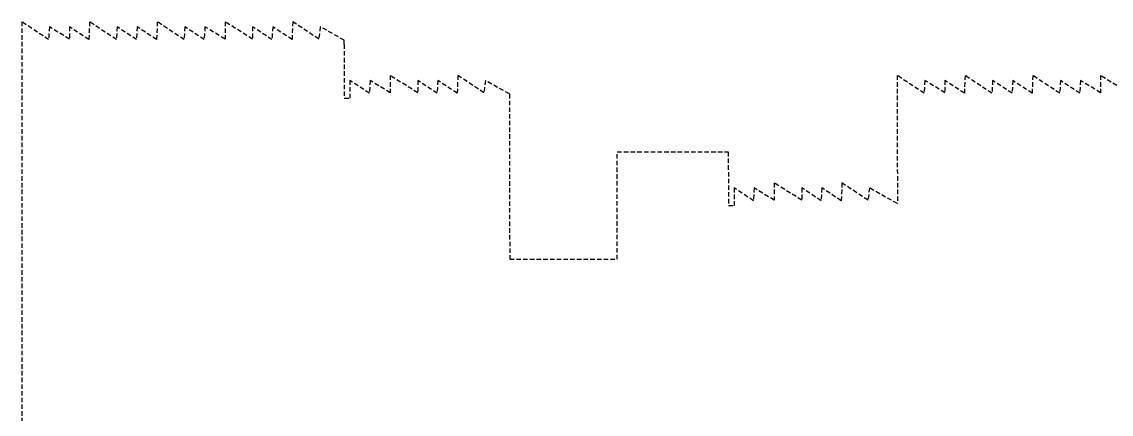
# Model space of a CAD drawing. Header units: millimetres. Extents: x 4436 to 4619, y 1272 to 1428.
# Drawn here: x 4441.5 to 4502.3, y 1374.8 to 1396.7 of the extents above; entities that cross this region are included whole.
import ezdxf

# ---------------------------------------------------------------- set-up
doc = ezdxf.new("R2010")
doc.units = ezdxf.units.MM
doc.linetypes.add('HIDDEN', pattern=[0.375, 0.25, -0.125])
doc.layers.add('PROJ', color=1, linetype='HIDDEN')

msp = doc.modelspace()

# ---------------------------------------------------------------- linework, layer by layer
at = {"layer": 'PROJ'}
msp.add_line((4441.46417, 1396.70642), (4441.46993, 1367.0653), dxfattribs=at)
for points in [[(4442.96397, 1395.71113), (4441.46417, 1396.70642)], [(4445.24647, 1396.70642), (4445.20776, 1395.71113)], [(4446.74627, 1395.71113), (4445.24647, 1396.70642)], [(4449.02847, 1396.70642), (4448.99006, 1395.71113)], [(4450.52827, 1395.71113), (4449.02847, 1396.70642)], [(4454.34898, 1395.7403), (4452.81047, 1396.70642)], [(4452.81047, 1396.70642), (4452.81047, 1395.7403)], [(4456.59247, 1396.70642), (4456.55406, 1395.71113)], [(4458.04832, 1395.7403), (4456.59247, 1396.70642)], [(4443.00268, 1396.42995), (4442.96397, 1395.71113)], [(4444.12457, 1395.7403), (4443.00268, 1396.42995)], [(4445.20776, 1395.71113), (4444.12457, 1396.42995)], [(4444.12457, 1396.42995), (4444.12457, 1395.7403)], [(4446.78498, 1396.42995), (4446.74627, 1395.71113)], [(4447.86817, 1395.71113), (4446.78498, 1396.42995)], [(4447.90687, 1396.42995), (4447.86817, 1395.71113)], [(4448.99006, 1395.71113), (4447.90687, 1396.42995)], [(4450.56698, 1396.42995), (4450.52827, 1395.71113)], [(4451.65017, 1395.71113), (4450.56698, 1396.42995)], [(4451.68887, 1396.42995), (4451.65017, 1395.71113)], [(4452.81047, 1395.7403), (4451.68887, 1396.42995)], [(4455.43217, 1395.71113), (4454.34898, 1396.42995)], [(4454.34898, 1396.42995), (4454.34898, 1395.7403)], [(4455.47087, 1396.42995), (4455.43217, 1395.71113)], [(4456.55406, 1395.71113), (4455.47087, 1396.42995)], [(4458.13098, 1396.42995), (4458.04832, 1395.7403)], [(4459.4643, 1395.67472), (4458.13098, 1396.42995)], [(4459.46441, 1395.4403), (4459.4643, 1395.67472)], [(4459.46441, 1395.4403), (4459.46441, 1392.4403)], [(4463.56898, 1392.7403), (4462.03047, 1393.70642)], [(4462.03047, 1393.70642), (4462.03047, 1392.7403)], [(4465.81247, 1393.70642), (4465.77406, 1392.71113)], [(4467.26832, 1392.7403), (4465.81247, 1393.70642)], [(4503.22922, 1392.7403), (4501.69071, 1393.70642), (4501.69071, 1392.7403), (4500.56912, 1393.42995), (4500.53041, 1392.71113), (4499.44722, 1393.42995), (4499.40852, 1392.71113), (4497.90871, 1393.70642), (4497.87031, 1392.71113), (4496.78712, 1393.42995), (4496.74841, 1392.71113), (4495.66522, 1393.42995), (4495.62652, 1392.71113), (4494.12671, 1393.70642), (4494.08801, 1392.71113), (4493.00482, 1393.42995), (4493.00482, 1392.7403), (4491.88292, 1393.42995), (4491.84422, 1392.71113), (4490.34441, 1393.70642), (4490.34581, 1386.54925), (4488.79098, 1387.42995), (4488.70832, 1386.7403), (4487.25247, 1387.70642), (4487.21406, 1386.71113)], [(4459.78698, 1393.42995), (4459.78698, 1392.4403)], [(4460.87017, 1392.71113), (4459.78698, 1393.42995)], [(4460.90887, 1393.42995), (4460.87017, 1392.71113)], [(4462.03047, 1392.7403), (4460.90887, 1393.42995)], [(4464.65217, 1392.71113), (4463.56898, 1393.42995)], [(4463.56898, 1393.42995), (4463.56898, 1392.7403)], [(4464.69087, 1393.42995), (4464.65217, 1392.71113)], [(4465.77406, 1392.71113), (4464.69087, 1393.42995)], [(4467.35098, 1393.42995), (4467.26832, 1392.7403)], [(4468.68389, 1392.67495), (4467.35098, 1393.42995)], [(4459.46441, 1392.4403), (4459.78698, 1392.4403)], [(4468.68389, 1392.67495), (4468.70441, 1383.4403)], [(4474.70441, 1383.4403), (4474.70441, 1389.4403)], [(4474.70441, 1389.4403), (4480.90299, 1389.4403)], [(4480.90299, 1389.4403), (4480.92441, 1386.4403)], [(4481.22698, 1387.42995), (4481.22698, 1386.4403)], [(4482.31017, 1386.71113), (4481.22698, 1387.42995)], [(4482.34887, 1387.42995), (4482.31017, 1386.71113)], [(4483.47047, 1386.7403), (4482.34887, 1387.42995)], [(4485.00898, 1386.7403), (4483.47047, 1387.70642)], [(4483.47047, 1387.70642), (4483.47047, 1386.7403)], [(4486.09217, 1386.71113), (4485.00898, 1387.42995)], [(4485.00898, 1387.42995), (4485.00898, 1386.7403)], [(4486.13087, 1387.42995), (4486.09217, 1386.71113)], [(4487.21406, 1386.71113), (4486.13087, 1387.42995)], [(4480.92441, 1386.4403), (4481.22698, 1386.4403)], [(4468.70441, 1383.4403), (4474.70441, 1383.4403)]]:
    msp.add_lwpolyline(points, dxfattribs=at)

doc.saveas('drawing.dxf')
